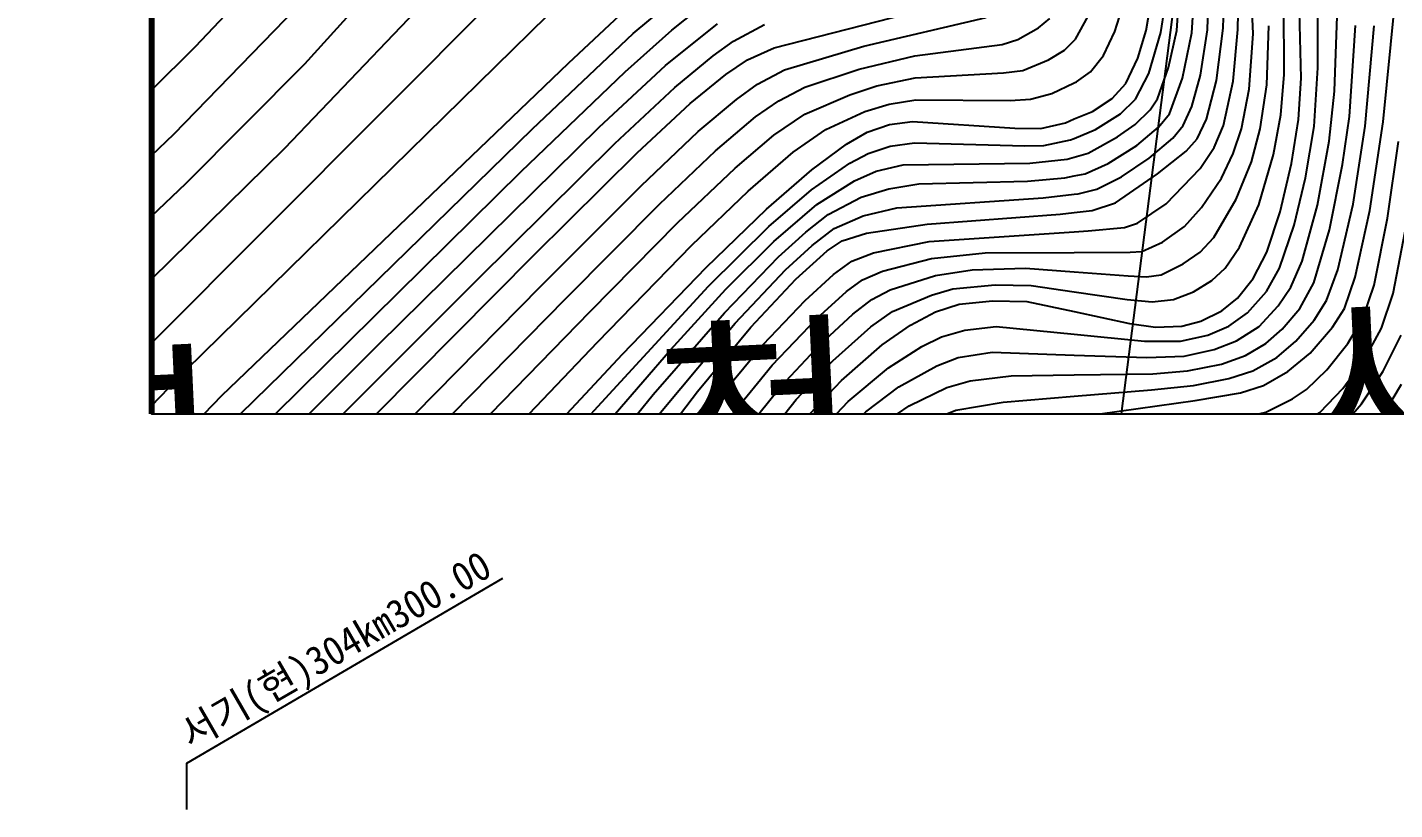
# Model space of a CAD drawing. Header units: millimetres. Extents: x 6886 to 7682, y 1103 to 1807.
# Drawn here: x 6961.9 to 7080.4, y 1364.9 to 1432.7 of the extents above; entities that cross this region are included whole.
import ezdxf
from ezdxf.enums import TextEntityAlignment as Align
from ezdxf.xclip import XClip

# ---------------------------------------------------------------- set-up
doc = ezdxf.new("R2010")
doc.units = ezdxf.units.MM
doc.header["$LTSCALE"] = 10
doc.header["$MEASUREMENT"] = 0
doc.header["$XCLIPFRAME"] = 2
doc.linetypes.add('A-CENTR01', pattern=[2, 1.25, -0.25, 0.25, -0.25])
for name, color, linetype in [('TN-MACL', 6, 'A-CENTR01'), ('TZ-BASE', 253, 'Continuous'), ('TZ-LEAL', 1, 'Continuous'), ('TZ-LEAT', 3, 'Continuous')]:
    doc.layers.add(name, color=color, linetype=linetype)
doc.layers.add('TX-PAPR', color=2, linetype='Continuous', plot=False)
doc.styles.add('HANA', font='GulimChe.ttf')
doc.styles.get("Standard").update_dxf_attribs({"font": 'GulimChe.ttf'})

# ---------------------------------------------------------------- blocks, each defined once
blk = doc.blocks.new('JD-GFJ6DDFJGD34XDGH')
at = {"layer": 'TZ-BASE'}
for p, q in [((80, -107.04), (116.24, 175)), ((95.53, -42.07, 182), (94.29, -13.61, 182)), ((13.29, -44.65, 161), (25.55, -31.13, 161)), ((11.55, -51.98, 162), (28.96, -33.75, 162)), ((0, -68.88, 163), (32.04, -36.72, 163)), ((3.8, -43.17, 159), (10.66, -35.91, 159)), ((91.56, -41.71, 179), (91.75, -36.17, 179)), ((92.91, -41.57, 180), (93.11, -36.08, 180)), ((94.2, -41.68, 181), (94.29, -36.69, 181)), ((1.94, -50.76, 160), (15.03, -37.26, 160)), ((41.77, -42.04, 166), (47.13, -37.56, 166)), ((88.9, -41.78, 177), (89.15, -38.1, 177)), ((90.2, -41.97, 178), (90.44, -38.12, 178)), ((99.68, -45.89, 185), (99.5, -38.95, 185)), ((101.13, -45, 186), (101.12, -38.6, 186)), ((36.16, -44.59, 165), (41.5, -39.61, 165)), ((45.11, -41.75, 167), (48.36, -39.18, 167)), ((53.98, -43.28, 170), (66.75, -40, 170)), ((83.52, -41.86, 174), (84.12, -39.94, 174)), ((86.24, -41.78, 175), (86.6, -39.74, 175)), ((87.52, -41.94, 176), (87.83, -39.91, 176)), ((98.22, -45.57, 184), (98.19, -39.41, 184)), ((106.78, -49.69, 190), (107.77, -39.77, 190)), ((2.96, -71.22, 164), (34.32, -40.48, 164)), ((44.56, -44.8, 168), (49.08, -41.18, 168)), ((50.47, -42.68, 169), (53.15, -41.26, 169)), ((61.77, -43.14, 171), (72.37, -40.64, 171)), ((76.9, -41.55, 172), (77.88, -40.74, 172)), ((80.12, -42.51, 173), (81.22, -40.54, 173)), ((96.7, -46.48, 183), (96.89, -41.36, 183)), ((102.56, -47.03, 187), (102.8, -40.53, 187)), ((103.87, -49.23, 188), (104.39, -41.35, 188)), ((105.24, -50.07, 189), (106, -41.37, 189)), ((33.04, -50.3, 166), (41.77, -42.04, 166)), ((41.07, -45.35, 167), (45.11, -41.75, 167)), ((48.7, -43.97, 169), (50.47, -42.68, 169)), ((73.75, -42.97, 172), (75.12, -42.54, 172)), ((75.12, -42.54, 172), (76.9, -41.55, 172)), ((79.16, -43.48, 173), (80, -42.63, 173)), ((80, -42.63, 173), (80.12, -42.51, 173)), ((82.54, -43.94, 174), (83.52, -41.86, 174)), ((85.51, -44.16, 175), (86.24, -41.78, 175)), ((86.48, -45.49, 176), (87.52, -41.94, 176)), ((88.19, -44.97, 177), (88.9, -41.78, 177)), ((89.39, -45.91, 178), (90.2, -41.97, 178)), ((90.95, -45.63, 179), (91.56, -41.71, 179)), ((92.33, -46.11, 180), (92.91, -41.57, 180)), ((93.78, -46.17, 181), (94.2, -41.68, 181)), ((95.17, -46.85, 182), (95.53, -42.07, 182)), ((0, -46.95, 159), (3.8, -43.17, 159)), ((51.67, -44.32, 170), (53.98, -43.28, 170)), ((54.89, -45.19, 171), (61.77, -43.14, 171)), ((66.17, -43.97, 172), (73.75, -42.97, 172)), ((77.78, -44.32, 173), (79.16, -43.48, 173)), ((2.98, -55.03, 161), (13.29, -44.65, 161)), ((6.09, -73.4, 165), (36.16, -44.59, 165)), ((38.82, -50.15, 168), (44.56, -44.8, 168)), ((45.38, -46.7, 169), (48.7, -43.97, 169)), ((49.78, -45.58, 170), (51.67, -44.32, 170)), ((61.36, -45.12, 172), (66.17, -43.97, 172)), ((75.56, -45.24, 173), (77.78, -44.32, 173)), ((81.42, -45.35, 174), (82.54, -43.94, 174)), ((84.48, -46.35, 175), (85.51, -44.16, 175)), ((87.22, -47.68, 177), (88.19, -44.97, 177)), ((100.82, -50.09, 186), (101.13, -45, 186)), ((32.05, -54, 167), (41.07, -45.35, 167)), ((46.71, -48.09, 170), (49.78, -45.58, 170)), ((52.55, -46.41, 171), (54.89, -45.19, 171)), ((56.63, -46.68, 172), (61.36, -45.12, 172)), ((62.88, -46.56, 173), (66.22, -45.88, 173)), ((66.22, -45.88, 173), (73.88, -45.44, 173)), ((73.88, -45.44, 173), (75.56, -45.24, 173)), ((80, -46.31, 174), (80.19, -46.22, 174)), ((80.19, -46.22, 174), (81.42, -45.35, 174)), ((85.33, -47.73, 176), (86.48, -45.49, 176)), ((88.27, -49, 178), (89.39, -45.91, 178)), ((90.19, -48.37, 179), (90.95, -45.63, 179)), ((91.48, -49.46, 180), (92.33, -46.11, 180)), ((92.95, -49.99, 181), (93.78, -46.17, 181)), ((97.92, -49.07, 184), (98.22, -45.57, 184)), ((99.45, -49.47, 185), (99.68, -45.89, 185)), ((40.18, -51.56, 169), (45.38, -46.7, 169)), ((50.71, -47.74, 171), (52.55, -46.41, 171)), ((54.38, -47.87, 172), (56.63, -46.68, 172)), ((56.64, -49.02, 173), (60.55, -47.34, 173)), ((60.55, -47.34, 173), (62.88, -46.56, 173)), ((76.22, -47.73, 174), (78.07, -47.24, 174)), ((78.07, -47.24, 174), (80, -46.31, 174)), ((83.29, -47.67, 175), (84.48, -46.35, 175)), ((94.52, -50.29, 182), (95.17, -46.85, 182)), ((96.14, -50.28, 183), (96.7, -46.48, 183)), ((102.1, -51.37, 187), (102.56, -47.03, 187)), ((42.11, -52.37, 170), (46.71, -48.09, 170)), ((47.4, -50.53, 171), (50.71, -47.74, 171)), ((52.36, -49.26, 172), (54.38, -47.87, 172)), ((61.84, -48.78, 174), (63.97, -48.15, 174)), ((63.97, -48.15, 174), (66.27, -47.78, 174)), ((66.27, -47.78, 174), (74.44, -47.83, 174)), ((74.44, -47.83, 174), (76.22, -47.73, 174)), ((81.58, -48.78, 175), (83.29, -47.67, 175)), ((84.02, -49, 176), (85.33, -47.73, 176)), ((86.6, -48.64, 177), (87.22, -47.68, 177)), ((89.46, -49.99, 179), (90.19, -48.37, 179)), ((48.9, -52.19, 172), (52.36, -49.26, 172)), ((53.97, -50.83, 173), (56.64, -49.02, 173)), ((58.47, -50.36, 174), (61.84, -48.78, 174)), ((63.98, -49.91, 175), (65.97, -49.65, 175)), ((65.97, -49.65, 175), (74.85, -50.24, 175)), ((77.12, -50.25, 175), (79.26, -49.76, 175)), ((79.26, -49.76, 175), (80, -49.44, 175)), ((80, -49.44, 175), (81.58, -48.78, 175)), ((81.84, -50.34, 176), (84.02, -49, 176)), ((85.29, -49.92, 177), (86.6, -48.64, 177)), ((87.3, -50.16, 178), (88.27, -49, 178)), ((90.66, -51.15, 180), (91.48, -49.46, 180)), ((97.29, -52.53, 184), (97.92, -49.07, 184)), ((98.84, -53.29, 185), (99.45, -49.47, 185)), ((103.26, -53.38, 188), (103.87, -49.23, 188)), ((105.63, -57.37, 190), (106.78, -49.69, 190)), ((0, -52.61, 160), (1.94, -50.76, 160)), ((5.43, -77.21, 166), (33.04, -50.3, 166)), ((19.69, -68.96, 168), (38.82, -50.15, 168)), ((42.45, -55.22, 171), (47.4, -50.53, 171)), ((50.59, -53.69, 173), (53.97, -50.83, 173)), ((55.64, -52.33, 174), (58.47, -50.36, 174)), ((60.25, -51.62, 175), (62.06, -50.57, 175)), ((62.06, -50.57, 175), (63.98, -49.91, 175)), ((74.85, -50.24, 175), (77.12, -50.25, 175)), ((80, -51.12, 176), (81.84, -50.34, 176)), ((83.76, -51, 177), (85.29, -49.92, 177)), ((85.42, -51.74, 178), (87.3, -50.16, 178)), ((88.56, -51.1, 179), (89.46, -49.99, 179)), ((92.14, -51.91, 181), (92.95, -49.99, 181)), ((93.79, -52.43, 182), (94.52, -50.29, 182)), ((95.37, -53.15, 183), (96.14, -50.28, 183)), ((100.06, -54.55, 186), (100.82, -50.09, 186)), ((104.18, -56.82, 189), (105.24, -50.07, 189)), ((0, -63.33, 162), (11.55, -51.98, 162)), ((28.22, -63.37, 169), (40.18, -51.56, 169)), ((57.26, -53.84, 175), (60.25, -51.62, 175)), ((62.15, -52.42, 176), (64.04, -51.81, 176)), ((64.04, -51.81, 176), (66.14, -51.5, 176)), ((66.14, -51.5, 176), (75.73, -51.76, 176)), ((75.73, -51.76, 176), (77.38, -51.73, 176)), ((77.38, -51.73, 176), (79.67, -51.26, 176)), ((79.67, -51.26, 176), (80, -51.12, 176)), ((81.21, -52.39, 177), (83.76, -51, 177)), ((82.95, -53.31, 178), (85.42, -51.74, 178)), ((86.5, -52.84, 179), (88.56, -51.1, 179)), ((89.7, -52.23, 180), (90.66, -51.15, 180)), ((90.92, -53.72, 181), (92.14, -51.91, 181)), ((101.09, -56.9, 187), (102.1, -51.37, 187)), ((107.17, -58.05, 191), (108.12, -51.4, 191)), ((33.18, -61.22, 170), (42.11, -52.37, 170)), ((44.03, -56.83, 172), (48.9, -52.19, 172)), ((51.74, -55.69, 174), (55.64, -52.33, 174)), ((57.22, -55.58, 176), (60.54, -53.28, 176)), ((60.54, -53.28, 176), (62.15, -52.42, 176)), ((65.16, -53.41, 177), (76.15, -53.28, 177)), ((76.15, -53.28, 177), (79.39, -52.92, 177)), ((79.39, -52.92, 177), (80, -52.74, 177)), ((80, -52.74, 177), (81.21, -52.39, 177)), ((80.94, -54.19, 178), (82.95, -53.31, 178)), ((84.09, -54.45, 179), (86.5, -52.84, 179)), ((87.23, -54.2, 180), (89.7, -52.23, 180)), ((92.77, -54.56, 182), (93.79, -52.43, 182)), ((94.04, -56.4, 183), (95.37, -53.15, 183)), ((96.02, -56.88, 184), (97.29, -52.53, 184)), ((97.86, -57.48, 185), (98.84, -53.29, 185)), ((5.29, -80.36, 167), (32.05, -54, 167)), ((45.6, -58.44, 173), (50.59, -53.69, 173)), ((53.31, -57.26, 175), (57.26, -53.84, 175)), ((60.96, -54.79, 177), (62.83, -53.97, 177)), ((62.83, -53.97, 177), (65.16, -53.41, 177)), ((75.95, -54.82, 178), (79.2, -54.53, 178)), ((79.2, -54.53, 178), (80, -54.37, 178)), ((80, -54.37, 178), (80.94, -54.19, 178)), ((81.96, -55.53, 179), (84.09, -54.45, 179)), ((83.58, -56.71, 180), (87.23, -54.2, 180)), ((87.98, -56.79, 181), (90.92, -53.72, 181)), ((102.14, -59.04, 188), (103.26, -53.38, 188)), ((0, -57.85, 161), (2.98, -55.03, 161)), ((33.72, -63.95, 171), (42.45, -55.22, 171)), ((46.85, -60.38, 174), (51.74, -55.69, 174)), ((53.53, -58.77, 176), (57.22, -55.58, 176)), ((57.68, -56.86, 177), (60.96, -54.79, 177)), ((61.53, -56.22, 178), (63.92, -55.48, 178)), ((63.92, -55.48, 178), (66.52, -55.06, 178)), ((66.52, -55.06, 178), (75.95, -54.82, 178)), ((80.35, -55.93, 179), (81.96, -55.53, 179)), ((91.05, -57.1, 182), (92.77, -54.56, 182)), ((99.07, -58.65, 186), (100.06, -54.55, 186)), ((35.92, -64.99, 172), (44.03, -56.83, 172)), ((53.97, -60.06, 177), (57.68, -56.86, 177)), ((58.67, -57.73, 178), (61.53, -56.22, 178)), ((64.61, -57.15, 179), (77.32, -56.28, 179)), ((77.32, -56.28, 179), (80, -55.97, 179)), ((80, -55.97, 179), (80.35, -55.93, 179)), ((81.57, -57.36, 180), (83.58, -56.71, 180)), ((85.48, -58.46, 181), (87.98, -56.79, 181)), ((92.11, -59.7, 183), (94.04, -56.4, 183)), ((94.35, -60.55, 184), (96.02, -56.88, 184)), ((99.78, -61.77, 187), (101.09, -56.9, 187)), ((102.87, -62.53, 189), (104.18, -56.82, 189)), ((48.08, -62.3, 175), (53.31, -57.26, 175)), ((56.72, -59.24, 178), (58.67, -57.73, 178)), ((59.19, -58.94, 179), (61.7, -57.84, 179)), ((61.7, -57.84, 179), (64.61, -57.15, 179)), ((67.25, -58.56, 180), (78.78, -57.69, 180)), ((78.78, -57.69, 180), (80, -57.55, 180)), ((80, -57.55, 180), (81.57, -57.36, 180)), ((89.58, -58.77, 182), (91.05, -57.1, 182)), ((96.71, -60.97, 185), (97.86, -57.48, 185)), ((104.37, -63.16, 190), (105.63, -57.37, 190)), ((106.01, -63.84, 191), (107.17, -58.05, 191)), ((38.03, -66.12, 173), (45.6, -58.44, 173)), ((48.29, -63.93, 176), (53.53, -58.77, 176)), ((54.37, -61.39, 178), (56.72, -59.24, 178)), ((57.27, -60.4, 179), (59.19, -58.94, 179)), ((61.99, -59.34, 180), (67.25, -58.56, 180)), ((67.43, -60.05, 181), (80, -59.22, 181)), ((80, -59.22, 181), (81.2, -59.14, 181)), ((81.2, -59.14, 181), (84.37, -58.85, 181)), ((84.37, -58.85, 181), (85.48, -58.46, 181)), ((87.66, -60.11, 182), (89.58, -58.77, 182)), ((97.8, -62.37, 186), (99.07, -58.65, 186)), ((100.77, -63.65, 188), (102.14, -59.04, 188)), ((107.66, -64.58, 192), (108.71, -59.17, 192)), ((38.66, -68.79, 174), (46.85, -60.38, 174)), ((49.8, -64.2, 177), (53.97, -60.06, 177)), ((54.98, -62.52, 179), (57.27, -60.4, 179)), ((58.59, -60.87, 180), (59.89, -60.01, 180)), ((59.89, -60.01, 180), (61.99, -59.34, 180)), ((62.6, -61.04, 181), (67.43, -60.05, 181)), ((85.87, -60.93, 182), (87.66, -60.11, 182)), ((90.92, -60.97, 183), (92.11, -59.7, 183)), ((0, -94.67, 170), (33.18, -61.22, 170)), ((49.67, -66.24, 178), (54.37, -61.39, 178)), ((55.87, -63.32, 180), (58.59, -60.87, 180)), ((60.73, -61.76, 181), (62.6, -61.04, 181)), ((63.38, -62.62, 182), (67.64, -61.54, 182)), ((67.64, -61.54, 182), (72.29, -61.03, 182)), ((72.29, -61.03, 182), (80, -61, 182)), ((80, -61, 182), (84.86, -60.99, 182)), ((84.86, -60.99, 182), (85.87, -60.93, 182)), ((89.46, -62.01, 183), (90.92, -60.97, 183)), ((93.09, -62.36, 184), (94.35, -60.55, 184)), ((95.53, -63.27, 185), (96.71, -60.97, 185)), ((40.83, -69.83, 175), (48.08, -62.3, 175)), ((50.61, -67.13, 179), (54.98, -62.52, 179)), ((59.12, -62.91, 181), (60.73, -61.76, 181)), ((61.64, -63.38, 182), (63.38, -62.62, 182)), ((67.97, -63.01, 183), (71.16, -62.53, 183)), ((71.16, -62.53, 183), (75.79, -62.36, 183)), ((75.79, -62.36, 183), (80, -62.69, 183)), ((80, -62.69, 183), (84.67, -63.05, 183)), ((87.53, -62.95, 183), (89.46, -62.01, 183)), ((91.93, -63.44, 184), (93.09, -62.36, 184)), ((96.68, -64.38, 186), (97.8, -62.37, 186)), ((98.8, -64.02, 187), (99.78, -61.77, 187)), ((101.87, -65.17, 189), (102.87, -62.53, 189)), ((0, -91.63, 169), (28.22, -63.37, 169)), ((0.06, -98.15, 171), (33.72, -63.95, 171)), ((38.39, -74.7, 176), (48.29, -63.93, 176)), ((51.96, -67.5, 180), (55.87, -63.32, 180)), ((56.66, -65.17, 181), (59.12, -62.91, 181)), ((60.27, -64.38, 182), (61.64, -63.38, 182)), ((64.03, -64.25, 183), (67.97, -63.01, 183)), ((69.47, -64.17, 184), (73.14, -63.83, 184)), ((73.14, -63.83, 184), (76.26, -63.86, 184)), ((76.26, -63.86, 184), (80, -64.41, 184)), ((84.67, -63.05, 183), (86.27, -63.13, 183)), ((86.27, -63.13, 183), (87.53, -62.95, 183)), ((90.36, -64.43, 184), (91.93, -63.44, 184)), ((94.17, -64.96, 185), (95.53, -63.27, 185)), ((97.7, -65.64, 187), (98.8, -64.02, 187)), ((99.57, -65.86, 188), (100.77, -63.65, 188)), ((103.45, -65.87, 190), (104.37, -63.16, 190)), ((105.06, -66.65, 191), (106.01, -63.84, 191)), ((0, -101.54, 172), (35.92, -64.99, 172)), ((44.99, -69.46, 177), (49.8, -64.2, 177)), ((53.04, -68.98, 181), (56.66, -65.17, 181)), ((57.68, -66.73, 182), (60.27, -64.38, 182)), ((60.81, -66.35, 183), (62.44, -65.09, 183)), ((62.44, -65.09, 183), (64.03, -64.25, 183)), ((64.25, -66.14, 184), (67.63, -64.72, 184)), ((67.63, -64.72, 184), (69.47, -64.17, 184)), ((70.03, -65.49, 185), (72.91, -65.19, 185)), ((72.91, -65.19, 185), (75.89, -65.26, 185)), ((80, -64.41, 184), (84.59, -65.09, 184)), ((84.59, -65.09, 184), (86.76, -65.28, 184)), ((86.76, -65.28, 184), (88.62, -65.1, 184)), ((88.62, -65.1, 184), (90.36, -64.43, 184)), ((92.79, -66.07, 185), (94.17, -64.96, 185)), ((95.03, -66.24, 186), (96.68, -64.38, 186)), ((100.82, -66.87, 189), (101.87, -65.17, 189)), ((106.64, -67.56, 192), (107.66, -64.58, 192)), ((0, -105.24, 173), (38.03, -66.12, 173)), ((43.5, -73.32, 178), (49.67, -66.24, 178)), ((58.03, -68.92, 183), (60.81, -66.35, 183)), ((62.37, -67.47, 184), (64.25, -66.14, 184)), ((65.8, -67.3, 185), (67.97, -66.15, 185)), ((67.97, -66.15, 185), (70.03, -65.49, 185)), ((75.89, -65.26, 185), (80, -66.14, 185)), ((80, -66.14, 185), (84.81, -67.17, 185)), ((90.99, -66.97, 185), (92.79, -66.07, 185)), ((93.4, -67.39, 186), (95.03, -66.24, 186)), ((96.03, -67.42, 187), (97.7, -65.64, 187)), ((98.05, -67.66, 188), (99.57, -65.86, 188)), ((102.41, -67.49, 190), (103.45, -65.87, 190)), ((44.26, -74.7, 179), (50.61, -67.13, 179)), ((47.33, -73.05, 180), (51.96, -67.5, 180)), ((53.82, -70.77, 182), (57.68, -66.73, 182)), ((59.08, -70.41, 184), (62.37, -67.47, 184)), ((63.36, -69.03, 185), (65.8, -67.3, 185)), ((70.52, -67.74, 186), (73.24, -67.43, 186)), ((73.24, -67.43, 186), (80, -68.1, 186)), ((84.81, -67.17, 185), (87.05, -67.49, 185)), ((87.05, -67.49, 185), (89.34, -67.39, 185)), ((89.34, -67.39, 185), (90.99, -66.97, 185)), ((91.59, -68.17, 186), (93.4, -67.39, 186)), ((94.09, -68.68, 187), (96.03, -67.42, 187)), ((99.23, -68.69, 189), (100.82, -66.87, 189)), ((100.47, -69.75, 190), (102.41, -67.49, 190)), ((103.73, -68.91, 191), (105.06, -66.65, 191)), ((105.31, -70.02, 192), (106.64, -67.56, 192)), ((66.78, -69.17, 186), (68.49, -68.32, 186)), ((68.49, -68.32, 186), (70.52, -67.74, 186)), ((80, -68.1, 186), (86.1, -68.71, 186)), ((86.1, -68.71, 186), (89.23, -68.7, 186)), ((89.23, -68.7, 186), (91.59, -68.17, 186)), ((92.15, -69.43, 187), (94.09, -68.68, 187)), ((96.61, -68.9, 188), (98.05, -67.66, 188)), ((97.56, -70.11, 189), (99.23, -68.69, 189)), ((106.8, -71.3, 193), (108.35, -68.19, 193)), ((0, -88.7, 168), (19.69, -68.96, 168)), ((9.55, -99.33, 174), (38.66, -68.79, 174)), ((16.08, -96.29, 175), (40.83, -69.83, 175)), ((38.37, -77.11, 177), (44.99, -69.46, 177)), ((48.69, -74.21, 181), (53.04, -68.98, 181)), ((54.56, -72.62, 183), (58.03, -68.92, 183)), ((59.82, -72.12, 185), (63.36, -69.03, 185)), ((63.9, -71.01, 186), (66.78, -69.17, 186)), ((69.95, -70.12, 187), (72.9, -69.65, 187)), ((72.9, -69.65, 187), (80, -69.9, 187)), ((80, -69.9, 187), (86.3, -70.12, 187)), ((89.53, -69.99, 187), (92.15, -69.43, 187)), ((92.77, -70.69, 188), (94.85, -69.95, 188)), ((94.85, -69.95, 188), (96.61, -68.9, 188)), ((98.53, -71.34, 190), (100.47, -69.75, 190)), ((101.92, -71.19, 191), (103.73, -68.91, 191)), ((49.87, -75.61, 182), (53.82, -70.77, 182)), ((55.89, -73.77, 184), (59.08, -70.41, 184)), ((60.41, -73.93, 186), (63.9, -71.01, 186)), ((64.79, -72.66, 187), (68.08, -70.83, 187)), ((68.08, -70.83, 187), (69.95, -70.12, 187)), ((86.3, -70.12, 187), (89.53, -69.99, 187)), ((89.82, -71.28, 188), (92.77, -70.69, 188)), ((95.5, -71.26, 189), (97.56, -70.11, 189)), ((103.3, -72.79, 192), (105.31, -70.02, 192)), ((0, -74.3, 164), (2.96, -71.22, 164)), ((57.04, -75.04, 185), (59.82, -72.12, 185)), ((68.95, -72.73, 188), (70.98, -72.15, 188)), ((70.98, -72.15, 188), (74.53, -71.71, 188)), ((74.53, -71.71, 188), (80, -71.62, 188)), ((80, -71.62, 188), (86.81, -71.52, 188)), ((86.81, -71.52, 188), (89.82, -71.28, 188)), ((90.34, -72.53, 189), (93.42, -71.95, 189)), ((93.42, -71.95, 189), (95.5, -71.26, 189)), ((96.42, -72.55, 190), (98.53, -71.34, 190)), ((100.15, -72.89, 191), (101.92, -71.19, 191)), ((104.93, -74.13, 193), (106.8, -71.3, 193)), ((0, -79.72, 165), (6.09, -73.4, 165)), ((35.54, -83.21, 178), (43.5, -73.32, 178)), ((41.44, -80.83, 180), (47.33, -73.05, 180)), ((51.15, -76.89, 183), (54.56, -72.62, 183)), ((61.94, -74.83, 187), (64.79, -72.66, 187)), ((65.69, -74.31, 188), (68.95, -72.73, 188)), ((73.84, -73.98, 189), (80, -73.48, 189)), ((80, -73.48, 189), (86.7, -72.93, 189)), ((86.7, -72.93, 189), (90.34, -72.53, 189)), ((90.5, -73.83, 190), (94.41, -73.18, 190)), ((94.41, -73.18, 190), (96.42, -72.55, 190)), ((98.94, -73.71, 191), (100.15, -72.89, 191)), ((101.33, -74.84, 192), (103.3, -72.79, 192)), ((106.48, -75.6, 194), (108.38, -72.44, 194)), ((36.84, -84.4, 179), (44.26, -74.7, 179)), ((44.7, -79.62, 181), (48.69, -74.21, 181)), ((52.93, -77.47, 184), (55.89, -73.77, 184)), ((57.55, -76.96, 186), (60.41, -73.93, 186)), ((62.85, -76.27, 188), (65.69, -74.31, 188)), ((66.59, -75.95, 189), (69.75, -74.68, 189)), ((69.75, -74.68, 189), (73.84, -73.98, 189)), ((80, -75.32, 190), (90.5, -73.83, 190)), ((96.63, -74.85, 191), (98.94, -73.71, 191)), ((102.86, -76.48, 193), (104.93, -74.13, 193)), ((13.21, -103.12, 176), (38.39, -74.7, 176)), ((59.69, -76.92, 187), (61.94, -74.83, 187)), ((94.29, -75.43, 191), (96.63, -74.85, 191)), ((99.78, -75.84, 192), (101.33, -74.84, 192))]:
    blk.add_line(p, q, dxfattribs=at)
at = {"layer": 'TZ-BASE', "style": 'HANA'}
blk.add_text('영    천    시', height=14.4, rotation=2.6655, dxfattribs=at).set_placement((-11.41, -85.87))

msp = doc.modelspace()

# ---------------------------------------------------------------- linework, layer by layer
at = {"layer": 'TN-MACL', "const_width": 0.5}
msp.add_lwpolyline([(6972.65, 1549.18), (6972.65, 1399.18)], dxfattribs=at)
at = {"layer": 'TX-PAPR', "flags": 128}
msp.add_lwpolyline([(7672.65, 1549.18), (6972.65, 1549.18), (6972.65, 1399.18), (7672.65, 1399.18)], close=True, dxfattribs=at)
at = {"layer": 'TZ-LEAL'}
msp.add_lwpolyline([(7003.07, 1384.9), (6975.68, 1368.87), (6975.68, 1364.87)], dxfattribs=at)

# ---------------------------------------------------------------- block references
at = {"layer": 'TZ-BASE'}
ref = msp.add_blockref('JD-GFJ6DDFJGD34XDGH', (6972.65, 1474.18), dxfattribs=at)
XClip(ref).set_block_clipping_path([(-0.0000000017, -75.0000000122), (700.0000000016, 75.0000000037)])

# ---------------------------------------------------------------- texts
at = {"layer": 'TZ-LEAT'}
msp.add_text('서기(현)304km300.00', height=2.5, rotation=30, dxfattribs=at).set_placement((6989.18, 1377.66), align=Align.CENTER)

doc.saveas('drawing.dxf')
